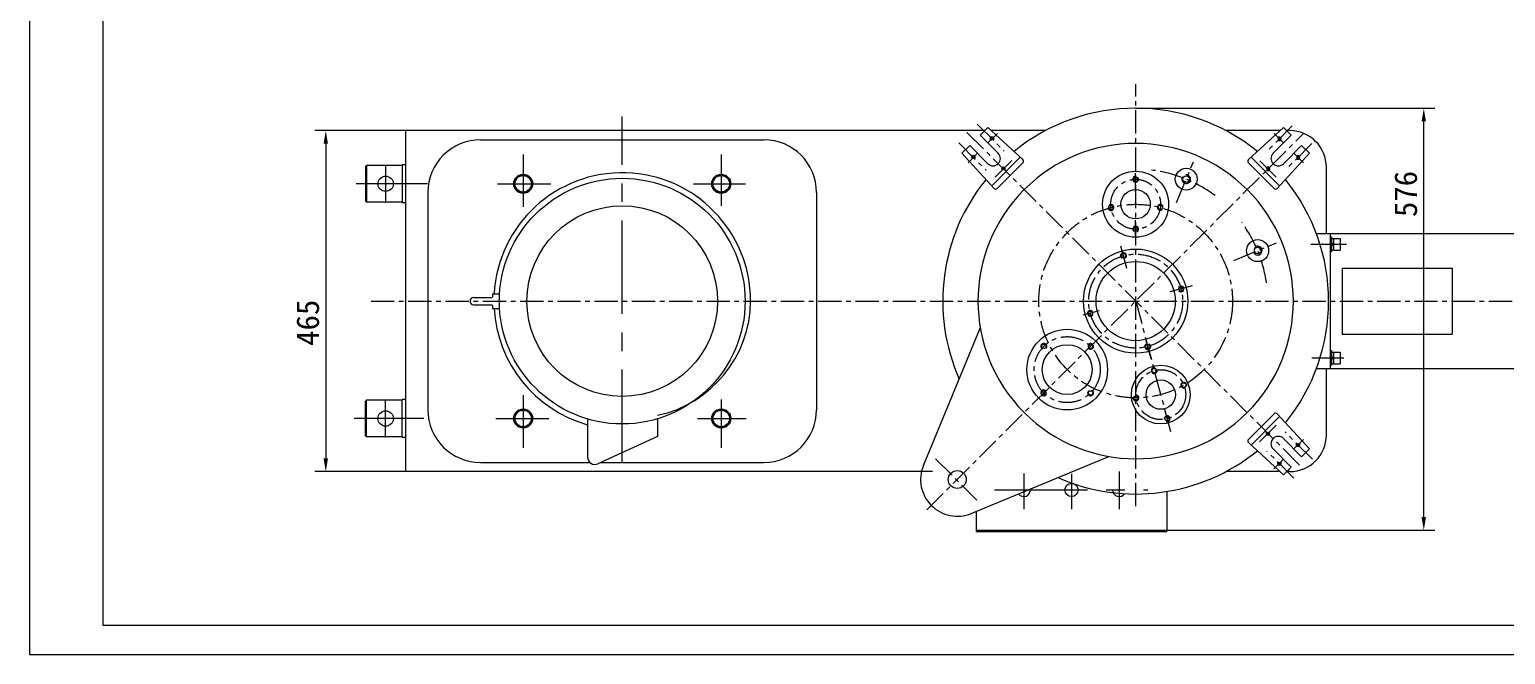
# Model space of a CAD drawing. Extents: x -2754 to 610, y -1664 to 712.
# Drawn here: x -2754 to -742, y -1664 to -812 of the extents above; entities that cross this region are included whole.
import ezdxf

# ---------------------------------------------------------------- set-up
doc = ezdxf.new("R2010")
doc.units = 0
doc.linetypes.add('CENTER', pattern=[50.8, 31.75, -6.35, 6.35, -6.35])
doc.layers.get('0').update_dxf_attribs({"linetype": 'CONTINUOUS'})
doc.layers.get('DEFPOINTS').update_dxf_attribs({"linetype": 'CONTINUOUS'})
doc.layers.add('SMPEN_THICK', color=7, linetype='CONTINUOUS')
doc.styles.get("Standard").update_dxf_attribs({"font": '', "height": 30.8})
doc.styles.get('Standard').set_extended_font_data('SimSun')
doc.dimstyles.get("Standard").update_dxf_attribs({"dimscale": 5, "dimtxt": 4.5, "dimasz": 5.5, "dimexe": 4.25, "dimexo": 0.625, "dimgap": 2.2, "dimtad": 1, "dimdec": 4, "dimlfac": -1, "dimdsep": 46, "dimlunit": 6, "dimtxsty": 'Standard', "dimcen": 2.5, "dimclrd": 2, "dimclre": 2, "dimclrt": 2, "dimadec": 0, "dimazin": 0, "dimtfac": 1, "dimtdec": 4, "dimtmove": 0, "dimatfit": 3, "dimfxl": 1, "dimtolj": 1, "dimtzin": 0, "dimarcsym": 0})

# ---------------------------------------------------------------- blocks, each defined once
blk = doc.blocks.new('*D3')
at = {"color": 2, "lineweight": -2, "transparency": 16777216}
for p, q in [((-1246.5, -919.3), (-838.7, -919.3)), ((-853.7, -1476.8), (-853.7, -937.3)), ((-1204, -1494.8), (-838.7, -1494.8))]:
    blk.add_line(p, q, dxfattribs=at)
at = {"color": 2, "transparency": 16777216}
for points in [[(-856.7, -937.3), (-850.7, -937.3), (-853.7, -919.3)], [(-856.7, -1476.8), (-850.7, -1476.8), (-853.7, -1494.8)]]:
    blk.add_solid(points, dxfattribs=at)
at = {"layer": 'DEFPOINTS', "color": 0, "transparency": 16777216}
for p in [(-1246.5, -919.3), (-853.7, -919.3), (-1204, -1494.8)]:
    blk.add_point(p, dxfattribs=at)
at = {"color": 2, "transparency": 16777216, "insert": (-878.1, -1036.2), "char_height": 30.8, "attachment_point": 5, "rotation": 90}
blk.add_mtext('\\A1;576', dxfattribs=at)
blk = doc.blocks.new('*D2')
at = {"color": 2, "lineweight": -2, "transparency": 16777216}
for p, q in [((-2241.5, -949.8), (-2365.6, -949.8)), ((-2350.6, -967.8), (-2350.6, -1396.8)), ((-2241.5, -1414.8), (-2365.6, -1414.8))]:
    blk.add_line(p, q, dxfattribs=at)
at = {"color": 2, "transparency": 16777216}
for points in [[(-2353.6, -967.8), (-2347.6, -967.8), (-2350.6, -949.8)], [(-2353.6, -1396.8), (-2347.6, -1396.8), (-2350.6, -1414.8)]]:
    blk.add_solid(points, dxfattribs=at)
at = {"layer": 'DEFPOINTS', "color": 0, "transparency": 16777216}
for p in [(-2241.5, -949.8), (-2350.6, -1414.8), (-2241.5, -1414.8)]:
    blk.add_point(p, dxfattribs=at)
at = {"color": 2, "transparency": 16777216, "insert": (-2375, -1211.8), "char_height": 30.8, "attachment_point": 5, "rotation": 90}
blk.add_mtext('\\A1;465', dxfattribs=at)

msp = doc.modelspace()

# ---------------------------------------------------------------- linework, layer by layer
at = {"color": 6}
for p, q in [((-2754.49064, 711.83857), (-2754.49064, -1664.16143)), ((-2754.49064, -1664.16143), (609.50936, -1664.16143))]:
    msp.add_line(p, q, dxfattribs=at)
at = {"color": 4}
for p, q in [((-2654.49064, 671.83857), (-2654.49064, -1624.16143)), ((-1458.58938, -956.06865), (-1447.98278, -945.46204)), ((-1400.17027, -989.39412), (-1447.98278, -945.46204)), ((-1092.74443, -989.39412), (-1044.93192, -945.46204)), ((-1044.93192, -945.46204), (-1034.32531, -956.06865)), ((-1458.58938, -956.06865), (-1433.84065, -980.81738)), ((-1034.32531, -956.06865), (-1059.07405, -980.81738)), ((-1483.33812, -980.81738), (-1472.73152, -970.21078)), ((-1439.40604, -1028.6299), (-1483.33812, -980.81738)), ((-1472.73152, -970.21078), (-1447.98278, -994.95952)), ((-1053.50866, -1028.6299), (-1009.57658, -980.81738)), ((-1020.18318, -970.21078), (-1044.93192, -994.95952)), ((-1020.18318, -970.21078), (-1009.57658, -980.81738)), ((-2296.45735, -998.84282), (-2294.95735, -997.34282)), ((-2296.45735, -998.84282), (-2296.45735, -1045.84282)), ((-2294.95735, -997.34282), (-2294.95735, -1047.34282)), ((-2246.45735, -997.34282), (-2294.95735, -997.34282)), ((-2246.45735, -996.34282), (-2246.45735, -1048.34282)), ((-2241.45735, -996.34282), (-2246.45735, -996.34282)), ((-1442.70618, -1025.03826), (-1403.7619, -986.09398)), ((-1435.07565, -1028.72144), (-1400.07873, -993.72451)), ((-1433.84065, -994.95952), (-1433.84065, -994.95952)), ((-1092.83597, -993.72451), (-1057.83905, -1028.72144)), ((-1089.15279, -986.09398), (-1050.20851, -1025.03826)), ((-2296.45735, -1045.84282), (-2294.95735, -1047.34282)), ((-2246.45735, -1047.34282), (-2294.95735, -1047.34282)), ((-2241.45735, -1048.34282), (-2246.45735, -1048.34282)), ((-1535.89606, -1406.45338), (-1458.29191, -1219.10039)), ((-2296.45735, -1318.84282), (-2294.95735, -1317.34282)), ((-2296.45735, -1365.84282), (-2296.45735, -1318.84282)), ((-2294.95735, -1367.34282), (-2294.95735, -1317.34282)), ((-2246.45735, -1317.34282), (-2294.95735, -1317.34282)), ((-2246.45735, -1368.34282), (-2246.45735, -1316.34282)), ((-2241.45735, -1316.34282), (-2246.45735, -1316.34282)), ((-1057.83905, -1335.9642), (-1092.83597, -1370.96112)), ((-1050.20851, -1339.64737), (-1089.15279, -1378.59165)), ((-1053.50866, -1336.05573), (-1009.57658, -1383.86825)), ((-2296.45735, -1365.84282), (-2294.95735, -1367.34282)), ((-2246.45735, -1367.34282), (-2294.95735, -1367.34282)), ((-2241.45735, -1368.34282), (-2246.45735, -1368.34282)), ((-1092.74443, -1375.29151), (-1044.93192, -1419.22359)), ((-1034.32531, -1408.61699), (-1059.07405, -1383.86825)), ((-1020.18318, -1394.47485), (-1044.93192, -1369.72611)), ((-1009.57658, -1383.86825), (-1020.18318, -1394.47485)), ((-1470.56791, -1471.78152), (-1283.21492, -1394.17738)), ((-1034.32531, -1408.61699), (-1044.93192, -1419.22359)), ((-2654.49064, -1624.16143), (569.50936, -1624.16143))]:
    msp.add_line(p, q, dxfattribs=at)
at = {"linetype": 'CENTER'}
for p, q in [((-1246.45735, -1461.91488), (-1246.45735, -886.41488)), ((-1462.51211, -940.83221), (-1425.62739, -977.71693)), ((-1033.10283, -943.53246), (-1067.9641, -978.39372)), ((-1531.2075, -1467.09297), (-1017.34804, -953.23351)), ((-1476.44678, -952.35339), (-1018.44635, -1410.35381)), ((-1447.98278, -966.67525), (-1434.92119, -953.61366)), ((-1487.62957, -966.62644), (-1450.40644, -1003.84956)), ((-1006.12747, -967.46878), (-1041.83147, -1003.17278)), ((-1437.88128, -1013.14229), (-1415.19367, -990.45468)), ((-1190.66781, -1047.65495), (-1167.76547, -992.36381)), ((-1077.25682, -990.91888), (-1054.56921, -1013.60649)), ((-1246.48994, -1032.38141), (-1246.48994, -1007.83304)), ((-1246.48994, -1092.81362), (-1246.48994, -1072.12445)), ((-1258.36691, -1137.89572), (-1267.19959, -1104.93173)), ((-1112.53826, -1126.87171), (-1054.49319, -1102.82866)), ((-1169.25552, -1161.65665), (-1201.17241, -1170.20875)), ((-2288.91421, -1182.34282), (-661.24034, -1182.34282)), ((-1246.45735, -1182.34282), (-1197.78255, -1363.99962)), ((-1296.15205, -1195.65847), (-1318.43889, -1201.63021)), ((-1225.43074, -1260.81519), (-1232.0085, -1236.26666)), ((-1339.82582, -1275.75424), (-1339.79544, -1275.68091)), ((-1055.03342, -1351.54334), (-1077.72102, -1374.23095)), ((-1005.54623, -1397.79809), (-1042.50825, -1360.83607)), ((-1030.66368, -1423.59233), (-1067.28731, -1386.9687)), ((-1519.2751, -1397.42875), (-1462.80778, -1453.89606))]:
    msp.add_line(p, q, dxfattribs=at)
for p, q in [((-1057.85712, -953.75005), (-1044.93192, -966.67525)), ((-1475.05012, -993.74258), (-1462.12492, -980.81738)), ((-1030.78978, -980.81738), (-1017.72819, -993.87897)), ((-1059.07405, -994.95952), (-1059.07405, -994.95952)), ((-1059.07405, -1369.72611), (-1059.07405, -1369.72611)), ((-1017.86458, -1370.94305), (-1030.78978, -1383.86825)), ((-1044.93192, -1398.01038), (-1057.99351, -1411.07198)), ((-1398.95735, -1417.50979), (-1398.95735, -1465.97187)), ((-1333.95735, -1418.02253), (-1333.95735, -1465.97187)), ((-1268.95735, -1414.84282), (-1268.95735, -1465.97187))]:
    msp.add_line(p, q)
at = {"color": 4}
for centre, radius in [((-1442.32593, -961.01839), 1.5), ((-1050.58877, -961.01839), 1.5), ((-1467.78177, -986.47424), 1.5), ((-1025.13293, -986.47424), 1.5), ((-1426.76958, -1002.03059), 1.5), ((-1246.48994, -1050.22117), 45), ((-1177.57433, -1016.0445), 15), ((-1066.14512, -1002.03059), 1.5), ((-1246.48994, -1016.22117), 3), ((-1177.57433, -1016.0445), 4.5), ((-1246.48994, -1050.22117), 20), ((-1280.2068, -1054.59996), 3), ((-1212.77309, -1054.59996), 3), ((-1246.48994, -1084.22117), 3), ((-1080.15903, -1113.4598), 15), ((-1246.45735, -1182.34282), 71), ((-1263.02177, -1120.52356), 3), ((-1080.15903, -1113.4598), 4.5), ((-1246.45735, -1182.34282), 54), ((-1184.6381, -1165.7784), 3), ((-1308.2766, -1198.90723), 3), ((-1339.82582, -1275.75424), 55), ((-1371.64562, -1243.93443), 3), ((-1339.82582, -1275.75424), 34), ((-1308.00601, -1243.93443), 3), ((-1229.89293, -1244.16207), 3), ((-1212.29323, -1309.84502), 40), ((-1221.09308, -1277.00355), 3), ((-1371.64562, -1307.57404), 3), ((-1308.00601, -1307.57404), 3), ((-1212.29323, -1309.84502), 20), ((-1180.85857, -1296.88888), 3), ((-1245.99453, -1314.342), 3), ((-1203.49339, -1342.6865), 3), ((-1066.14512, -1362.65504), 1.5), ((-1025.13293, -1378.21139), 1.5), ((-1050.58877, -1403.66724), 1.5), ((-1489.70208, -1425.58755), 12.25)]:
    msp.add_circle(centre, radius, dxfattribs=at)
for centre in [(-2268.95735, -1022.34282), (-2268.95735, -1342.34282)]:
    msp.add_circle(centre, 10.5)
at = {"linetype": 'CENTER'}
for centre, radius in [((-1246.48994, -1050.22117), 34), ((-1246.45735, -1182.34282), 132), ((-1246.45735, -1182.34282), 64), ((-1339.82582, -1275.75424), 45), ((-1212.29323, -1309.84502), 34)]:
    msp.add_circle(centre, radius, dxfattribs=at)
at = {"color": 4}
for centre, radius, start, end in [((-1246.45735, -1182.34282), 263, 50.90272828, 129.09727172), ((-1440.91171, -987.88845), 10, 315, 45), ((-1246.45735, -1182.34282), 215, 45, 135), ((-1052.00298, -987.88845), 10, 135, 225), ((-1440.91171, -987.88845), 10, 225, 315), ((-1402.20005, -991.60319), 3, 315, 47.4219419), ((-1090.71465, -991.60319), 3, 132.5780581, 225), ((-1052.00298, -987.88845), 10, 225, 315), ((-1246.45735, -1182.34282), 263, 140.99947582, 203.81776806), ((-1246.45735, -1182.34282), 263, 320.90272828, 39.09727172), ((-1246.45735, -1182.34282), 215, 135, 315), ((-1437.19697, -1026.60012), 3, 222.5780581, 315), ((-1246.45735, -1182.34282), 215, 315, 45), ((-1055.71773, -1026.60012), 3, 225, 317.4219419), ((-1055.71773, -1338.08552), 3, 42.5780581, 135), ((-1052.00298, -1376.79718), 10, 45, 135), ((-1246.45735, -1182.34282), 263, 246.18223194, 309.09727172), ((-1090.71465, -1373.08244), 3, 135, 227.4219419), ((-1052.00298, -1376.79718), 10, 135, 225), ((-1489.70208, -1425.58755), 50, 157.5, 292.5)]:
    msp.add_arc(centre, radius, start, end, dxfattribs=at)
for centre, radius, start, end in [((-1442.32593, -961.01839), 2.5, 303.83755128, 237.77735285), ((-1050.58877, -961.01839), 2.5, 212.43368205, 152.00139043), ((-1467.78177, -986.47424), 2.5, 302.43368205, 242.00139043), ((-1025.13293, -986.47424), 2.5, 213.83755128, 147.77735285), ((-1426.76958, -1002.03059), 2.5, 302.43368205, 242.00139043), ((-1066.14512, -1002.03059), 2.5, 212.43368205, 152.00139043), ((-1246.48994, -1016.22117), 4, 115.81205821, 47.91523916), ((-1177.57433, -1016.0445), 6, 148.40962919, 97.05424833), ((-1280.2068, -1054.59996), 4, 205.81205821, 137.91523916), ((-1212.77309, -1054.59996), 4, 25.81205821, 317.91523916), ((-1246.48994, -1084.22117), 4, 295.81205821, 227.91523916), ((-1263.02177, -1120.52356), 4, 310.81205821, 242.91523916), ((-1080.15903, -1113.4598), 6, 196.86185375, 132.21754914), ((-1184.6381, -1165.7784), 4, 220.81205821, 152.91523916), ((-1308.2766, -1198.90723), 4, 40.81205821, 332.91523916), ((-1371.64562, -1243.93443), 4, 310.81205821, 242.91523916), ((-1308.00601, -1243.93443), 4, 220.81205821, 152.91523916), ((-1229.89293, -1244.16207), 4, 130.81205821, 62.91523916), ((-1221.09308, -1277.00355), 4, 70.81205821, 2.91523916), ((-1371.64562, -1307.57404), 4, 40.81205821, 332.91523916), ((-1308.00601, -1307.57404), 4, 130.81205821, 62.91523916), ((-1180.85857, -1296.88888), 4, 340.81205821, 272.91523916), ((-1245.99453, -1314.342), 4, 160.81205821, 92.91523916), ((-1203.49339, -1342.6865), 4, 250.81205821, 182.91523916), ((-1066.14512, -1362.65504), 2.5, 122.43368205, 62.00139043), ((-1025.13293, -1378.21139), 2.5, 122.43368205, 62.00139043), ((-1050.58877, -1403.66724), 2.5, 123.83755128, 57.77735285)]:
    msp.add_arc(centre, radius, start, end)
at = {"linetype": 'CENTER'}
for start, end in [(53.02400662, 83.15912622), (7.93025409, 36.50602928)]:
    msp.add_arc((-1246.45735, -1182.34282), 180, start, end, dxfattribs=at)
at = {"layer": 'DEFPOINTS', "color": 0, "linetype": 'ByBlock'}
for p in [(-1802.23498, -1031.50513), (-1213.81354, -1058.46227), (-1211.73264, -1050.73765), (-1946.45735, -1182.34282), (-1489.71223, -1413.33755), (-1489.69193, -1437.83754)]:
    msp.add_point(p, dxfattribs=at)
at = {"layer": 'SMPEN_THICK', "linetype": 'CENTER', "ltscale": 4}
for p, q in [((-1946.45735, -1402.76806), (-1946.45735, -930.45896)), ((-2081.45735, -982.34282), (-2081.45735, -1053.81428)), ((-1811.45735, -982.34282), (-1811.45735, -1052.30345)), ((-2268.95735, -996.34282), (-2268.95735, -1048.34282)), ((-2211.73125, -1022.34282), (-2309.36549, -1022.34282)), ((-2116.41026, -1022.34282), (-2043.78347, -1022.34282)), ((-1849.14469, -1022.34282), (-1778.47289, -1022.34282)), ((-2268.95735, -1368.34282), (-2268.95735, -1316.34282)), ((-2081.45735, -1310.36524), (-2081.45735, -1382.34282)), ((-1811.45735, -1316.61968), (-1811.45735, -1382.34282)), ((-2216.76271, -1342.34282), (-2311.86692, -1342.34282)), ((-2118.84384, -1342.34282), (-2046.51068, -1342.34282)), ((-1843.98389, -1342.34282), (-1777.50318, -1342.34282)), ((-1439.06843, -1439.84282), (-1229.85119, -1439.84282))]:
    msp.add_line(p, q, dxfattribs=at)
at = {"layer": 'SMPEN_THICK', "color": 4}
for p, q in [((-1452.36355, -949.84282), (-2241.45735, -949.84282)), ((-2241.45735, -1414.84282), (-2241.45735, -949.84282)), ((-2139.45735, -962.34282), (-1753.45735, -962.34282)), ((-1369.39127, -949.84282), (-1443.21506, -949.84282)), ((-1049.69963, -949.84282), (-1123.52342, -949.84282)), ((-1036.45735, -949.84282), (-1040.55114, -949.84282)), ((-986.45735, -1090.34282), (-986.45735, -999.84282)), ((-2211.45735, -1034.34282), (-2211.45735, -1330.34282)), ((-1681.45735, -1034.34282), (-1681.45735, -1330.34282)), ((-1000.0735, -1090.34282), (-709.95735, -1090.34282)), ((-981.34657, -1090.34282), (-981.34657, -1274.34282)), ((-981.34657, -1094.84282), (-979.34657, -1094.84282)), ((-979.34657, -1094.84282), (-979.34657, -1114.84282)), ((-979.34657, -1097.14282), (-976.74657, -1097.14282)), ((-979.34657, -1104.84282), (-976.74657, -1103.20181)), ((-979.34657, -1106.48382), (-976.74657, -1104.84282)), ((-976.74657, -1096.84282), (-967.74657, -1096.84282)), ((-976.74657, -1096.84282), (-976.74657, -1112.84282)), ((-967.74657, -1096.84282), (-967.74657, -1112.84282)), ((-981.34657, -1114.84282), (-979.34657, -1114.84282)), ((-979.34657, -1112.54282), (-976.74657, -1112.54282)), ((-976.74657, -1112.84282), (-967.74657, -1112.84282)), ((-964.95735, -1137.34282), (-964.95735, -1227.34282)), ((-964.95735, -1137.34282), (-814.95735, -1137.34282)), ((-814.95735, -1137.34282), (-814.95735, -1227.34282)), ((-2153.95735, -1182.34282), (-2153.95735, -1182.34282)), ((-2148.95735, -1177.34282), (-2124.40057, -1177.34282)), ((-2123.40057, -1172.34282), (-2113.65857, -1172.34282)), ((-2123.40057, -1172.34282), (-2123.40057, -1176.34282)), ((-2148.95735, -1187.34282), (-2124.40057, -1187.34282)), ((-2123.40057, -1188.34282), (-2123.40057, -1192.34282)), ((-2123.40057, -1192.34282), (-2113.65857, -1192.34282)), ((-964.95735, -1227.34282), (-814.95735, -1227.34282)), ((-981.34657, -1249.84282), (-979.34657, -1249.84282)), ((-979.34657, -1249.84282), (-979.34657, -1269.84282)), ((-979.34657, -1252.14282), (-976.74657, -1252.14282)), ((-979.34657, -1259.84282), (-976.74657, -1258.00995)), ((-979.34657, -1261.67568), (-976.74657, -1259.84282)), ((-979.34657, -1267.54282), (-976.74657, -1267.54282)), ((-976.74657, -1251.84282), (-976.74657, -1267.84282)), ((-976.74657, -1251.84282), (-967.74657, -1251.84282)), ((-967.74657, -1251.84282), (-967.74657, -1267.84282)), ((-1000.0735, -1274.34282), (-696.95735, -1274.34282)), ((-986.45735, -1364.84282), (-986.45735, -1274.34282)), ((-981.34657, -1269.84282), (-979.34657, -1269.84282)), ((-976.74657, -1267.84282), (-967.74657, -1267.84282)), ((-1993.70899, -1343.03983), (-1993.70899, -1394.94579)), ((-1898.23348, -1342.75076), (-1898.23348, -1366.87964)), ((-1898.23348, -1366.87964), (-1979.5526, -1404.04108)), ((-2139.45735, -1402.34282), (-1990.43833, -1402.34282)), ((-1975.83634, -1402.34282), (-1753.45735, -1402.34282)), ((-1523.59973, -1414.84282), (-2241.45735, -1414.84282)), ((-1049.69963, -1414.84282), (-1123.52342, -1414.84282)), ((-1036.45735, -1414.84282), (-1040.55114, -1414.84282)), ((-1203.95735, -1441.88616), (-1203.95735, -1496.34282)), ((-1463.95735, -1469.04334), (-1463.95735, -1496.34282)), ((-1463.95735, -1494.84282), (-1203.95735, -1494.84282)), ((-1463.95735, -1496.34282), (-1203.95735, -1496.34282))]:
    msp.add_line(p, q, dxfattribs=at)
at = {"layer": 'SMPEN_THICK', "linetype": 'CENTER', "ltscale": 2}
for p, q in [((-1007.88529, -1104.84282), (-959.12171, -1104.84282)), ((-1006.11425, -1259.84282), (-962.55769, -1259.84282))]:
    msp.add_line(p, q, dxfattribs=at)
at = {"layer": 'SMPEN_THICK', "color": 4}
for points in [[(-2087.95735, -1011.08449), (-2094.45735, -1022.34282), (-2087.95735, -1033.60115), (-2074.95735, -1033.60115), (-2068.45735, -1022.34282), (-2074.95735, -1011.08449)], [(-1817.95735, -1011.08449), (-1824.45735, -1022.34282), (-1817.95735, -1033.60115), (-1804.95735, -1033.60115), (-1798.45735, -1022.34282), (-1804.95735, -1011.08449)], [(-2087.95735, -1331.08449), (-2094.45735, -1342.34282), (-2087.95735, -1353.60115), (-2074.95735, -1353.60115), (-2068.45735, -1342.34282), (-2074.95735, -1331.08449)], [(-1817.95735, -1331.08449), (-1824.45735, -1342.34282), (-1817.95735, -1353.60115), (-1804.95735, -1353.60115), (-1798.45735, -1342.34282), (-1804.95735, -1331.08449)]]:
    msp.add_lwpolyline(points, close=True, dxfattribs=at)
for centre, radius in [((-1946.45735, -1182.34282), 167.5), ((-2081.45735, -1022.34282), 13), ((-2081.45735, -1022.34282), 11.25833), ((-1811.45735, -1022.34282), 13), ((-1811.45735, -1022.34282), 11.25833), ((-1946.45735, -1182.34282), 130), ((-2081.45735, -1342.34282), 13), ((-2081.45735, -1342.34282), 11.25833), ((-1811.45735, -1342.34282), 13), ((-1811.45735, -1342.34282), 11.25833), ((-1333.95735, -1439.84282), 9)]:
    msp.add_circle(centre, radius, dxfattribs=at)
for centre, radius, start, end in [((-2139.45735, -1034.34282), 72, 90, 180), ((-1753.45735, -1034.34282), 72, 0, 90), ((-1036.45735, -999.84282), 50, 0, 90), ((-1946.45735, -1182.34282), 175, 0, 176.72417104), ((-2148.95735, -1182.34282), 5, 90, 180), ((-2148.95735, -1182.34282), 5, 180, 270), ((-2124.40057, -1176.34282), 1, 270, 0), ((-1932.08966, -1181.03794), 160.63761, 282.16696705, 359.53457684), ((-2124.40057, -1188.34282), 1, 0, 90), ((-1946.45735, -1182.34282), 175, 183.27582896, 254.33517401), ((-2139.45735, -1330.34282), 72, 180, 270), ((-1753.45735, -1330.34282), 72, 270, 0), ((-1036.45735, -1364.84282), 50, 270, 0), ((-1983.70899, -1394.94579), 10, 180, 294.55958811), ((-1398.95735, -1439.84282), 9, 216.01529629, 8.98470371), ((-1268.95735, -1439.84282), 9, 180, 325.72645316)]:
    msp.add_arc(centre, radius, start, end, dxfattribs=at)

# ---------------------------------------------------------------- dimensions: what is measured, and where the dimension line sits
dim = msp.add_linear_dim(base=(-853.68094, -919.34282), p1=(-1203.95735, -1494.84282), p2=(-1246.45735, -919.34282), angle=90, text='576', dimstyle='Standard', override={"dimscale": 6, "dimtxt": 3, "dimasz": 3, "dimexe": 2.5, "dimexo": 0, "dimgap": 1.5, "dimlfac": 1, "dimlunit": 2, "dimcen": 0.09, "dimtp": 0.2, "dimtfac": 0.66667, "dimatfit": 2, "dimtvp": 5, "dimtzin": 8})
dim.commit()
dim.dimension.update_dxf_attribs({"geometry": '*D3', "text_midpoint": (-853.68094, -1036.21829), "dimtype": 160})
dim = msp.add_linear_dim(base=(-2350.56824, -1414.84282), p1=(-2241.45735, -949.84282), p2=(-2241.45735, -1414.84282), angle=90, dimstyle='Standard', override={"dimscale": 6, "dimtxt": 3, "dimasz": 3, "dimexe": 2.5, "dimexo": 0, "dimgap": 1.5, "dimlfac": 1, "dimlunit": 2, "dimcen": 0.09, "dimtp": 0.2, "dimtfac": 0.66667, "dimatfit": 2, "dimtvp": 5, "dimtzin": 8})
dim.commit()
dim.dimension.update_dxf_attribs({"geometry": '*D2', "text_midpoint": (-2350.56824, -1211.79365), "dimtype": 160})

doc.saveas('drawing.dxf')
